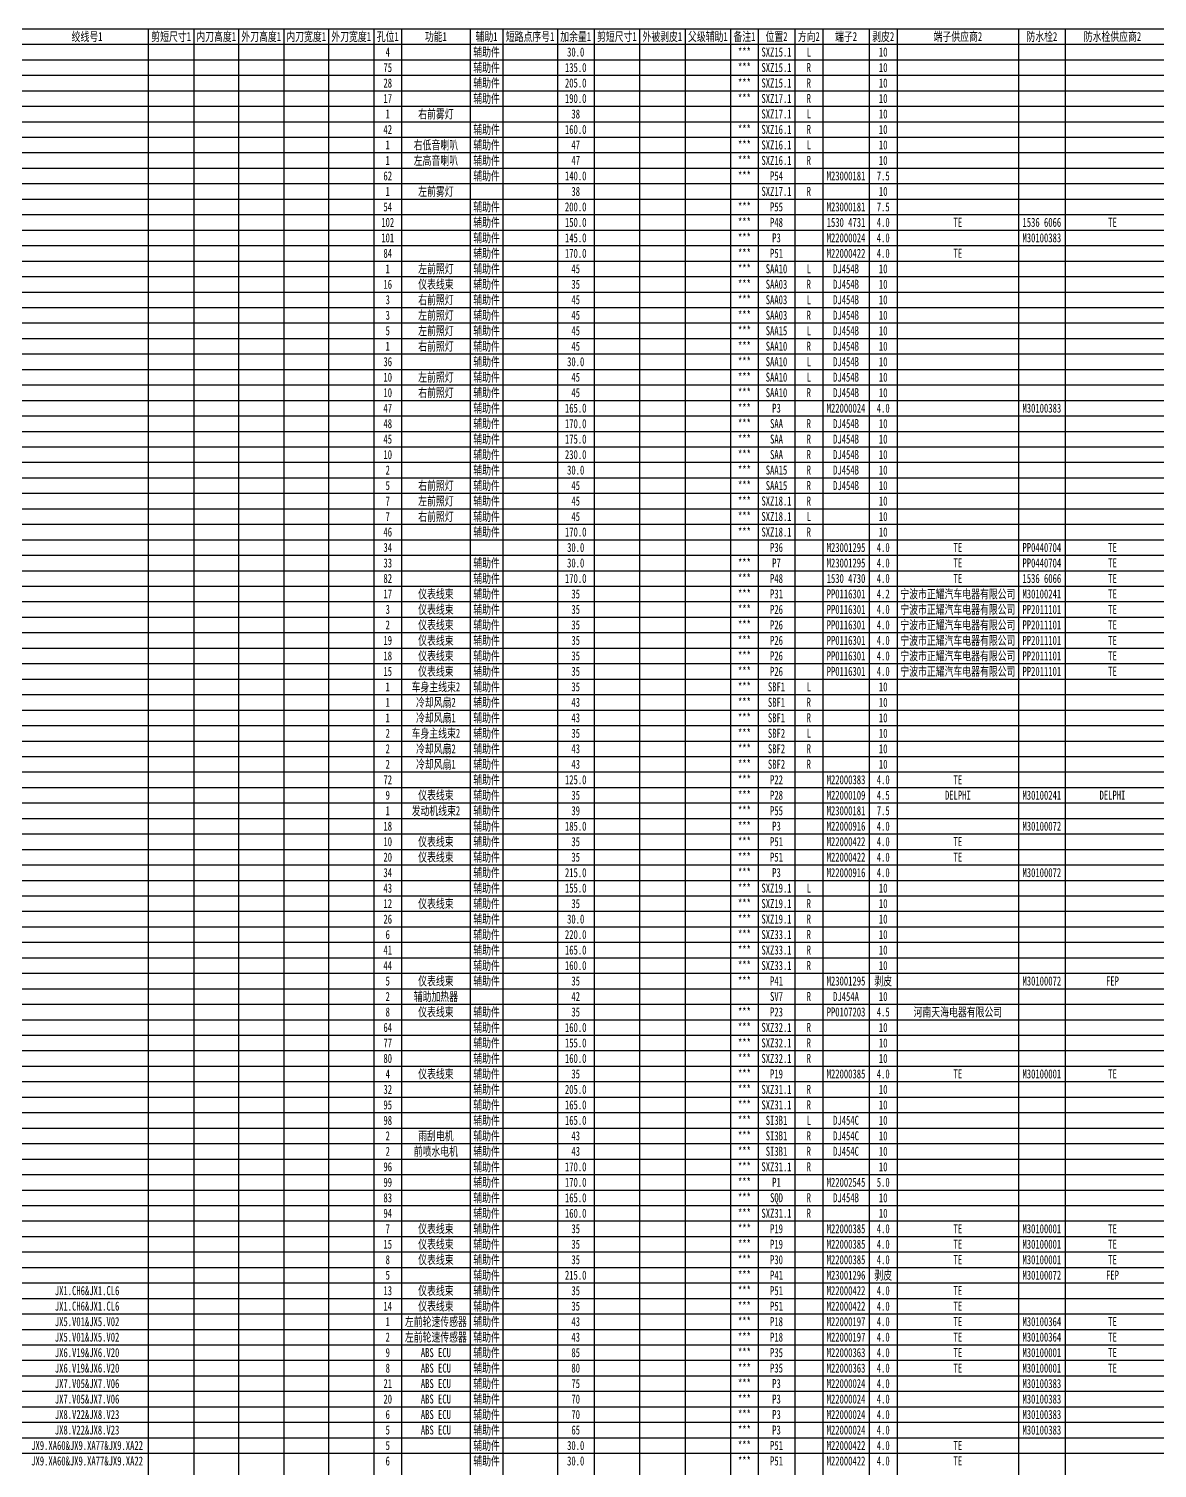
# Model space of a CAD drawing. Header units: millimetres. Extents: x -2653 to 6698, y -4403 to -42.
# Drawn here: x 5418 to 5855, y -1084 to -526 of the extents above; entities that cross this region are included whole.
import ezdxf
from ezdxf.enums import TextEntityAlignment as Align

# ---------------------------------------------------------------- set-up
doc = ezdxf.new("R2010")
doc.units = ezdxf.units.MM
doc.header["$MEASUREMENT"] = 0
doc.layers.add('文字', color=3, linetype='Continuous')
doc.layers.add('轮廓线', color=7, linetype='Continuous')
doc.styles.add('辽宁天海', font='', dxfattribs={"width": 0.7})
doc.styles.get('辽宁天海').set_extended_font_data('NSimSun')

msp = doc.modelspace()

# ---------------------------------------------------------------- linework, layer by layer
at = {"layer": '轮廓线', "color": 7, "lineweight": 25}
for p, q in [((4984.89, -526.47), (6697.73, -526.47)), ((5463.91, -526.47), (5463.91, -1654.47)), ((5481.59, -526.47), (5481.59, -1654.47)), ((5498.85, -526.47), (5498.85, -1654.47)), ((5516.48, -526.47), (5516.48, -1654.47)), ((5533.74, -526.47), (5533.74, -1654.47)), ((5551.37, -526.47), (5551.37, -1654.47)), ((5562.07, -526.47), (5562.07, -1654.47)), ((5588.71, -526.47), (5588.71, -1654.47)), ((5601.35, -526.47), (5601.35, -1654.47)), ((5622.48, -526.47), (5622.48, -1654.47)), ((5636.68, -526.47), (5636.68, -1654.47)), ((5654.36, -526.47), (5654.36, -1654.47)), ((5671.98, -526.47), (5671.98, -1654.47)), ((5689.65, -526.47), (5689.65, -1654.47)), ((5700.33, -526.47), (5700.33, -1654.47)), ((5714.52, -526.47), (5714.52, -1654.47)), ((5725.36, -526.47), (5725.36, -1654.47)), ((5743.38, -526.47), (5743.38, -1654.47)), ((5754.19, -526.47), (5754.19, -1654.47)), ((5801.26, -526.47), (5801.26, -1654.47)), ((5819.27, -526.47), (5819.27, -1654.47)), ((4984.89, -532.47), (6697.73, -532.47)), ((4984.89, -538.47), (6697.73, -538.47)), ((4984.89, -544.47), (6697.73, -544.47)), ((4984.89, -550.47), (6697.73, -550.47)), ((4984.89, -556.47), (6697.73, -556.47)), ((4984.89, -562.47), (6697.73, -562.47)), ((4984.89, -568.47), (6697.73, -568.47)), ((4984.89, -574.47), (6697.73, -574.47)), ((4984.89, -580.47), (6697.73, -580.47)), ((4984.89, -586.47), (6697.73, -586.47)), ((4984.89, -592.47), (6697.73, -592.47)), ((4984.89, -598.47), (6697.73, -598.47)), ((4984.89, -604.47), (6697.73, -604.47)), ((4984.89, -610.47), (6697.73, -610.47)), ((4984.89, -616.47), (6697.73, -616.47)), ((4984.89, -622.47), (6697.73, -622.47)), ((4984.89, -628.47), (6697.73, -628.47)), ((4984.89, -634.47), (6697.73, -634.47)), ((4984.89, -640.47), (6697.73, -640.47)), ((4984.89, -646.47), (6697.73, -646.47)), ((4984.89, -652.47), (6697.73, -652.47)), ((4984.89, -658.47), (6697.73, -658.47)), ((4984.89, -664.47), (6697.73, -664.47)), ((4984.89, -670.47), (6697.73, -670.47)), ((4984.89, -676.47), (6697.73, -676.47)), ((4984.89, -682.47), (6697.73, -682.47)), ((4984.89, -688.47), (6697.73, -688.47)), ((4984.89, -694.47), (6697.73, -694.47)), ((4984.89, -700.47), (6697.73, -700.47)), ((4984.89, -706.47), (6697.73, -706.47)), ((4984.89, -712.47), (6697.73, -712.47)), ((4984.89, -718.47), (6697.73, -718.47)), ((4984.89, -724.47), (6697.73, -724.47)), ((4984.89, -730.47), (6697.73, -730.47)), ((4984.89, -736.47), (6697.73, -736.47)), ((4984.89, -742.47), (6697.73, -742.47)), ((4984.89, -748.47), (6697.73, -748.47)), ((4984.89, -754.47), (6697.73, -754.47)), ((4984.89, -760.47), (6697.73, -760.47)), ((4984.89, -766.47), (6697.73, -766.47)), ((4984.89, -772.47), (6697.73, -772.47)), ((4984.89, -778.47), (6697.73, -778.47)), ((4984.89, -784.47), (6697.73, -784.47)), ((4984.89, -790.47), (6697.73, -790.47)), ((4984.89, -796.47), (6697.73, -796.47)), ((4984.89, -802.47), (6697.73, -802.47)), ((4984.89, -808.47), (6697.73, -808.47)), ((4984.89, -814.47), (6697.73, -814.47)), ((4984.89, -820.47), (6697.73, -820.47)), ((4984.89, -826.47), (6697.73, -826.47)), ((4984.89, -832.47), (6697.73, -832.47)), ((4984.89, -838.47), (6697.73, -838.47)), ((4984.89, -844.47), (6697.73, -844.47)), ((4984.89, -850.47), (6697.73, -850.47)), ((4984.89, -856.47), (6697.73, -856.47)), ((4984.89, -862.47), (6697.73, -862.47)), ((4984.89, -868.47), (6697.73, -868.47)), ((4984.89, -874.47), (6697.73, -874.47)), ((4984.89, -880.47), (6697.73, -880.47)), ((4984.89, -886.47), (6697.73, -886.47)), ((4984.89, -892.47), (6697.73, -892.47)), ((4984.89, -898.47), (6697.73, -898.47)), ((4984.89, -904.47), (6697.73, -904.47)), ((4984.89, -910.47), (6697.73, -910.47)), ((4984.89, -916.47), (6697.73, -916.47)), ((4984.89, -922.47), (6697.73, -922.47)), ((4984.89, -928.47), (6697.73, -928.47)), ((4984.89, -934.47), (6697.73, -934.47)), ((4984.89, -940.47), (6697.73, -940.47)), ((4984.89, -946.47), (6697.73, -946.47)), ((4984.89, -952.47), (6697.73, -952.47)), ((4984.89, -958.47), (6697.73, -958.47)), ((4984.89, -964.47), (6697.73, -964.47)), ((4984.89, -970.47), (6697.73, -970.47)), ((4984.89, -976.47), (6697.73, -976.47)), ((4984.89, -982.47), (6697.73, -982.47)), ((4984.89, -988.47), (6697.73, -988.47)), ((4984.89, -994.47), (6697.73, -994.47)), ((4984.89, -1000.47), (6697.73, -1000.47)), ((4984.89, -1006.47), (6697.73, -1006.47)), ((4984.89, -1012.47), (6697.73, -1012.47)), ((4984.89, -1018.47), (6697.73, -1018.47)), ((4984.89, -1024.47), (6697.73, -1024.47)), ((4984.89, -1030.47), (6697.73, -1030.47)), ((4984.89, -1036.47), (6697.73, -1036.47)), ((4984.89, -1042.47), (6697.73, -1042.47)), ((4984.89, -1048.47), (6697.73, -1048.47)), ((4984.89, -1054.47), (6697.73, -1054.47)), ((4984.89, -1060.47), (6697.73, -1060.47)), ((4984.89, -1066.47), (6697.73, -1066.47)), ((4984.89, -1072.47), (6697.73, -1072.47)), ((4984.89, -1078.47), (6697.73, -1078.47))]:
    msp.add_line(p, q, dxfattribs=at)

# ---------------------------------------------------------------- texts
at = {"layer": '文字', "color": 7, "lineweight": 25, "style": '辽宁天海', "width": 0.7}
for s, p in [('绞线号1', (5440.18, -529.47)), ('剪短尺寸1', (5472.75, -529.47)), ('内刀高度1', (5490.22, -529.47)), ('外刀高度1', (5507.66, -529.47)), ('内刀宽度1', (5525.11, -529.47)), ('外刀宽度1', (5542.55, -529.47)), ('孔位1', (5556.72, -529.47)), ('功能1', (5575.39, -529.47)), ('辅助1', (5595.03, -529.47)), ('短路点序号1', (5611.91, -529.47)), ('加余量1', (5629.58, -529.47)), ('剪短尺寸1', (5645.52, -529.47)), ('外被剥皮1', (5663.17, -529.47)), ('父级辅助1', (5680.81, -529.47)), ('备注1', (5694.99, -529.47)), ('位置2', (5707.42, -529.47)), ('方向2', (5719.94, -529.47)), ('端子2', (5734.37, -529.47)), ('剥皮2', (5748.79, -529.47)), ('端子供应商2', (5777.73, -529.47)), ('防水栓2', (5810.27, -529.47)), ('防水栓供应商2', (5837.65, -529.47))]:
    msp.add_text(s, height=3.5, dxfattribs=at).set_placement(p, align=Align.MIDDLE_CENTER)
at = {"layer": '文字', "lineweight": 25, "style": '辽宁天海', "width": 0.7}
for s, p in [('4', (5556.72, -535.47)), ('辅助件', (5595.03, -535.47)), ('30.0', (5629.58, -535.47)), ('***', (5694.99, -535.47)), ('SXZ15.1', (5707.42, -535.47)), ('L', (5719.94, -535.47)), ('10', (5748.79, -535.47)), ('75', (5556.72, -541.47)), ('辅助件', (5595.03, -541.47)), ('135.0', (5629.58, -541.47)), ('***', (5694.99, -541.47)), ('SXZ15.1', (5707.42, -541.47)), ('R', (5719.94, -541.47)), ('10', (5748.79, -541.47)), ('28', (5556.72, -547.47)), ('辅助件', (5595.03, -547.47)), ('205.0', (5629.58, -547.47)), ('***', (5694.99, -547.47)), ('SXZ15.1', (5707.42, -547.47)), ('R', (5719.94, -547.47)), ('10', (5748.79, -547.47)), ('17', (5556.72, -553.47)), ('辅助件', (5595.03, -553.47)), ('190.0', (5629.58, -553.47)), ('***', (5694.99, -553.47)), ('SXZ17.1', (5707.42, -553.47)), ('R', (5719.94, -553.47)), ('10', (5748.79, -553.47)), ('右前雾灯', (5575.39, -559.47)), ('38', (5629.58, -559.47)), ('SXZ17.1', (5707.42, -559.47)), ('L', (5719.94, -559.47)), ('10', (5748.79, -559.47)), ('1', (5556.72, -559.47)), ('辅助件', (5595.03, -565.47)), ('42', (5556.72, -565.47)), ('160.0', (5629.58, -565.47)), ('***', (5694.99, -565.47)), ('SXZ16.1', (5707.42, -565.47)), ('R', (5719.94, -565.47)), ('10', (5748.79, -565.47)), ('1', (5556.72, -571.47)), ('右低音喇叭', (5575.39, -571.47)), ('辅助件', (5595.03, -571.47)), ('47', (5629.58, -571.47)), ('***', (5694.99, -571.47)), ('SXZ16.1', (5707.42, -571.47)), ('L', (5719.94, -571.47)), ('10', (5748.79, -571.47)), ('1', (5556.72, -577.47)), ('左高音喇叭', (5575.39, -577.47)), ('辅助件', (5595.03, -577.47)), ('47', (5629.58, -577.47)), ('***', (5694.99, -577.47)), ('SXZ16.1', (5707.42, -577.47)), ('R', (5719.94, -577.47)), ('10', (5748.79, -577.47)), ('62', (5556.72, -583.47)), ('辅助件', (5595.03, -583.47)), ('140.0', (5629.58, -583.47)), ('***', (5694.99, -583.47)), ('P54', (5707.42, -583.47)), ('M23000181', (5734.37, -583.47)), ('7.5', (5748.79, -583.47)), ('1', (5556.72, -589.47)), ('左前雾灯', (5575.39, -589.47)), ('38', (5629.58, -589.47)), ('SXZ17.1', (5707.42, -589.47)), ('R', (5719.94, -589.47)), ('10', (5748.79, -589.47)), ('54', (5556.72, -595.47)), ('辅助件', (5595.03, -595.47)), ('200.0', (5629.58, -595.47)), ('***', (5694.99, -595.47)), ('P55', (5707.42, -595.47)), ('M23000181', (5734.37, -595.47)), ('7.5', (5748.79, -595.47)), ('102', (5556.72, -601.47)), ('辅助件', (5595.03, -601.47)), ('150.0', (5629.58, -601.47)), ('***', (5694.99, -601.47)), ('P48', (5707.42, -601.47)), ('1530 4731', (5734.37, -601.47)), ('4.0', (5748.79, -601.47)), ('TE', (5777.73, -601.47)), ('1536 6066', (5810.27, -601.47)), ('TE', (5837.65, -601.47)), ('101', (5556.72, -607.47)), ('辅助件', (5595.03, -607.47)), ('145.0', (5629.58, -607.47)), ('***', (5694.99, -607.47)), ('P3', (5707.42, -607.47)), ('M22000024', (5734.37, -607.47)), ('4.0', (5748.79, -607.47)), ('M30100383', (5810.27, -607.47)), ('84', (5556.72, -613.47)), ('辅助件', (5595.03, -613.47)), ('170.0', (5629.58, -613.47)), ('***', (5694.99, -613.47)), ('P51', (5707.42, -613.47)), ('M22000422', (5734.37, -613.47)), ('4.0', (5748.79, -613.47)), ('TE', (5777.73, -613.47)), ('1', (5556.72, -619.47)), ('左前照灯', (5575.39, -619.47)), ('辅助件', (5595.03, -619.47)), ('45', (5629.58, -619.47)), ('***', (5694.99, -619.47)), ('SAA10', (5707.42, -619.47)), ('L', (5719.94, -619.47)), ('DJ454B', (5734.37, -619.47)), ('10', (5748.79, -619.47)), ('16', (5556.72, -625.47)), ('仪表线束', (5575.39, -625.47)), ('辅助件', (5595.03, -625.47)), ('35', (5629.58, -625.47)), ('***', (5694.99, -625.47)), ('SAA03', (5707.42, -625.47)), ('R', (5719.94, -625.47)), ('DJ454B', (5734.37, -625.47)), ('10', (5748.79, -625.47)), ('3', (5556.72, -631.47)), ('右前照灯', (5575.39, -631.47)), ('辅助件', (5595.03, -631.47)), ('45', (5629.58, -631.47)), ('***', (5694.99, -631.47)), ('SAA03', (5707.42, -631.47)), ('L', (5719.94, -631.47)), ('DJ454B', (5734.37, -631.47)), ('10', (5748.79, -631.47)), ('3', (5556.72, -637.47)), ('左前照灯', (5575.39, -637.47)), ('辅助件', (5595.03, -637.47)), ('45', (5629.58, -637.47)), ('***', (5694.99, -637.47)), ('SAA03', (5707.42, -637.47)), ('R', (5719.94, -637.47)), ('DJ454B', (5734.37, -637.47)), ('10', (5748.79, -637.47)), ('左前照灯', (5575.39, -643.47)), ('辅助件', (5595.03, -643.47)), ('***', (5694.99, -643.47)), ('5', (5556.72, -643.47)), ('45', (5629.58, -643.47)), ('SAA15', (5707.42, -643.47)), ('L', (5719.94, -643.47)), ('DJ454B', (5734.37, -643.47)), ('10', (5748.79, -643.47)), ('1', (5556.72, -649.47)), ('右前照灯', (5575.39, -649.47)), ('辅助件', (5595.03, -649.47)), ('45', (5629.58, -649.47)), ('***', (5694.99, -649.47)), ('SAA10', (5707.42, -649.47)), ('R', (5719.94, -649.47)), ('DJ454B', (5734.37, -649.47)), ('10', (5748.79, -649.47)), ('36', (5556.72, -655.47)), ('辅助件', (5595.03, -655.47)), ('30.0', (5629.58, -655.47)), ('***', (5694.99, -655.47)), ('SAA10', (5707.42, -655.47)), ('L', (5719.94, -655.47)), ('DJ454B', (5734.37, -655.47)), ('10', (5748.79, -655.47)), ('10', (5556.72, -661.47)), ('左前照灯', (5575.39, -661.47)), ('辅助件', (5595.03, -661.47)), ('45', (5629.58, -661.47)), ('***', (5694.99, -661.47)), ('SAA10', (5707.42, -661.47)), ('L', (5719.94, -661.47)), ('DJ454B', (5734.37, -661.47)), ('10', (5748.79, -661.47)), ('10', (5556.72, -667.47)), ('右前照灯', (5575.39, -667.47)), ('辅助件', (5595.03, -667.47)), ('45', (5629.58, -667.47)), ('***', (5694.99, -667.47)), ('SAA10', (5707.42, -667.47)), ('R', (5719.94, -667.47)), ('DJ454B', (5734.37, -667.47)), ('10', (5748.79, -667.47)), ('47', (5556.72, -673.47)), ('辅助件', (5595.03, -673.47)), ('165.0', (5629.58, -673.47)), ('***', (5694.99, -673.47)), ('P3', (5707.42, -673.47)), ('M22000024', (5734.37, -673.47)), ('4.0', (5748.79, -673.47)), ('M30100383', (5810.27, -673.47)), ('48', (5556.72, -679.47)), ('辅助件', (5595.03, -679.47)), ('170.0', (5629.58, -679.47)), ('***', (5694.99, -679.47)), ('SAA', (5707.42, -679.47)), ('R', (5719.94, -679.47)), ('DJ454B', (5734.37, -679.47)), ('10', (5748.79, -679.47)), ('45', (5556.72, -685.47)), ('辅助件', (5595.03, -685.47)), ('175.0', (5629.58, -685.47)), ('***', (5694.99, -685.47)), ('SAA', (5707.42, -685.47)), ('R', (5719.94, -685.47)), ('DJ454B', (5734.37, -685.47)), ('10', (5748.79, -685.47)), ('10', (5556.72, -691.47)), ('辅助件', (5595.03, -691.47)), ('230.0', (5629.58, -691.47)), ('***', (5694.99, -691.47)), ('SAA', (5707.42, -691.47)), ('R', (5719.94, -691.47)), ('DJ454B', (5734.37, -691.47)), ('10', (5748.79, -691.47)), ('2', (5556.72, -697.47)), ('辅助件', (5595.03, -697.47)), ('30.0', (5629.58, -697.47)), ('***', (5694.99, -697.47)), ('SAA15', (5707.42, -697.47)), ('R', (5719.94, -697.47)), ('DJ454B', (5734.37, -697.47)), ('10', (5748.79, -697.47)), ('5', (5556.72, -703.47)), ('右前照灯', (5575.39, -703.47)), ('辅助件', (5595.03, -703.47)), ('45', (5629.58, -703.47)), ('***', (5694.99, -703.47)), ('SAA15', (5707.42, -703.47)), ('R', (5719.94, -703.47)), ('DJ454B', (5734.37, -703.47)), ('10', (5748.79, -703.47)), ('7', (5556.72, -709.47)), ('左前照灯', (5575.39, -709.47)), ('辅助件', (5595.03, -709.47)), ('45', (5629.58, -709.47)), ('***', (5694.99, -709.47)), ('SXZ18.1', (5707.42, -709.47)), ('R', (5719.94, -709.47)), ('10', (5748.79, -709.47)), ('7', (5556.72, -715.47)), ('右前照灯', (5575.39, -715.47)), ('辅助件', (5595.03, -715.47)), ('45', (5629.58, -715.47)), ('***', (5694.99, -715.47)), ('SXZ18.1', (5707.42, -715.47)), ('L', (5719.94, -715.47)), ('10', (5748.79, -715.47)), ('辅助件', (5595.03, -721.47)), ('***', (5694.99, -721.47)), ('46', (5556.72, -721.47)), ('170.0', (5629.58, -721.47)), ('SXZ18.1', (5707.42, -721.47)), ('R', (5719.94, -721.47)), ('10', (5748.79, -721.47)), ('34', (5556.72, -727.47)), ('30.0', (5629.58, -727.47)), ('P36', (5707.42, -727.47)), ('M23001295', (5734.37, -727.47)), ('4.0', (5748.79, -727.47)), ('TE', (5777.73, -727.47)), ('PP0440704', (5810.27, -727.47)), ('TE', (5837.65, -727.47)), ('33', (5556.72, -733.47)), ('辅助件', (5595.03, -733.47)), ('30.0', (5629.58, -733.47)), ('***', (5694.99, -733.47)), ('P7', (5707.42, -733.47)), ('M23001295', (5734.37, -733.47)), ('4.0', (5748.79, -733.47)), ('TE', (5777.73, -733.47)), ('PP0440704', (5810.27, -733.47)), ('TE', (5837.65, -733.47)), ('82', (5556.72, -739.47)), ('辅助件', (5595.03, -739.47)), ('170.0', (5629.58, -739.47)), ('***', (5694.99, -739.47)), ('P48', (5707.42, -739.47)), ('1530 4730', (5734.37, -739.47)), ('4.0', (5748.79, -739.47)), ('TE', (5777.73, -739.47)), ('1536 6066', (5810.27, -739.47)), ('TE', (5837.65, -739.47)), ('17', (5556.72, -745.47)), ('仪表线束', (5575.39, -745.47)), ('辅助件', (5595.03, -745.47)), ('35', (5629.58, -745.47)), ('***', (5694.99, -745.47)), ('P31', (5707.42, -745.47)), ('PP0116301', (5734.37, -745.47)), ('4.2', (5748.79, -745.47)), ('宁波市正耀汽车电器有限公司', (5777.73, -745.47)), ('M30100241', (5810.27, -745.47)), ('TE', (5837.65, -745.47)), ('3', (5556.72, -751.47)), ('仪表线束', (5575.39, -751.47)), ('辅助件', (5595.03, -751.47)), ('35', (5629.58, -751.47)), ('***', (5694.99, -751.47)), ('P26', (5707.42, -751.47)), ('PP0116301', (5734.37, -751.47)), ('4.0', (5748.79, -751.47)), ('宁波市正耀汽车电器有限公司', (5777.73, -751.47)), ('PP2011101', (5810.27, -751.47)), ('TE', (5837.65, -751.47)), ('2', (5556.72, -757.47)), ('仪表线束', (5575.39, -757.47)), ('辅助件', (5595.03, -757.47)), ('35', (5629.58, -757.47)), ('***', (5694.99, -757.47)), ('P26', (5707.42, -757.47)), ('PP0116301', (5734.37, -757.47)), ('4.0', (5748.79, -757.47)), ('宁波市正耀汽车电器有限公司', (5777.73, -757.47)), ('PP2011101', (5810.27, -757.47)), ('TE', (5837.65, -757.47)), ('19', (5556.72, -763.47)), ('仪表线束', (5575.39, -763.47)), ('辅助件', (5595.03, -763.47)), ('35', (5629.58, -763.47)), ('***', (5694.99, -763.47)), ('P26', (5707.42, -763.47)), ('PP0116301', (5734.37, -763.47)), ('4.0', (5748.79, -763.47)), ('宁波市正耀汽车电器有限公司', (5777.73, -763.47)), ('PP2011101', (5810.27, -763.47)), ('TE', (5837.65, -763.47)), ('18', (5556.72, -769.47)), ('仪表线束', (5575.39, -769.47)), ('辅助件', (5595.03, -769.47)), ('35', (5629.58, -769.47)), ('***', (5694.99, -769.47)), ('P26', (5707.42, -769.47)), ('PP0116301', (5734.37, -769.47)), ('4.0', (5748.79, -769.47)), ('宁波市正耀汽车电器有限公司', (5777.73, -769.47)), ('PP2011101', (5810.27, -769.47)), ('TE', (5837.65, -769.47)), ('15', (5556.72, -775.47)), ('仪表线束', (5575.39, -775.47)), ('辅助件', (5595.03, -775.47)), ('35', (5629.58, -775.47)), ('***', (5694.99, -775.47)), ('P26', (5707.42, -775.47)), ('PP0116301', (5734.37, -775.47)), ('4.0', (5748.79, -775.47)), ('宁波市正耀汽车电器有限公司', (5777.73, -775.47)), ('PP2011101', (5810.27, -775.47)), ('TE', (5837.65, -775.47)), ('1', (5556.72, -781.47)), ('车身主线束2', (5575.39, -781.47)), ('辅助件', (5595.03, -781.47)), ('35', (5629.58, -781.47)), ('***', (5694.99, -781.47)), ('SBF1', (5707.42, -781.47)), ('L', (5719.94, -781.47)), ('10', (5748.79, -781.47)), ('1', (5556.72, -787.47)), ('冷却风扇2', (5575.39, -787.47)), ('辅助件', (5595.03, -787.47)), ('43', (5629.58, -787.47)), ('***', (5694.99, -787.47)), ('SBF1', (5707.42, -787.47)), ('R', (5719.94, -787.47)), ('10', (5748.79, -787.47)), ('1', (5556.72, -793.47)), ('冷却风扇1', (5575.39, -793.47)), ('辅助件', (5595.03, -793.47)), ('43', (5629.58, -793.47)), ('***', (5694.99, -793.47)), ('SBF1', (5707.42, -793.47)), ('R', (5719.94, -793.47)), ('10', (5748.79, -793.47)), ('车身主线束2', (5575.39, -799.47)), ('辅助件', (5595.03, -799.47)), ('***', (5694.99, -799.47)), ('SBF2', (5707.42, -799.47)), ('2', (5556.72, -799.47)), ('冷却风扇2', (5575.39, -805.47)), ('辅助件', (5595.03, -805.47)), ('35', (5629.58, -799.47)), ('L', (5719.94, -799.47)), ('10', (5748.79, -799.47)), ('2', (5556.72, -805.47)), ('43', (5629.58, -805.47)), ('***', (5694.99, -805.47)), ('SBF2', (5707.42, -805.47)), ('R', (5719.94, -805.47)), ('10', (5748.79, -805.47)), ('2', (5556.72, -811.47)), ('冷却风扇1', (5575.39, -811.47)), ('辅助件', (5595.03, -811.47)), ('43', (5629.58, -811.47)), ('***', (5694.99, -811.47)), ('SBF2', (5707.42, -811.47)), ('R', (5719.94, -811.47)), ('10', (5748.79, -811.47)), ('72', (5556.72, -817.47)), ('辅助件', (5595.03, -817.47)), ('125.0', (5629.58, -817.47)), ('***', (5694.99, -817.47)), ('P22', (5707.42, -817.47)), ('M22000383', (5734.37, -817.47)), ('4.0', (5748.79, -817.47)), ('TE', (5777.73, -817.47)), ('9', (5556.72, -823.47)), ('仪表线束', (5575.39, -823.47)), ('辅助件', (5595.03, -823.47)), ('35', (5629.58, -823.47)), ('***', (5694.99, -823.47)), ('P28', (5707.42, -823.47)), ('M22000109', (5734.37, -823.47)), ('4.5', (5748.79, -823.47)), ('DELPHI', (5777.73, -823.47)), ('M30100241', (5810.27, -823.47)), ('DELPHI', (5837.65, -823.47)), ('1', (5556.72, -829.47)), ('发动机线束2', (5575.39, -829.47)), ('辅助件', (5595.03, -829.47)), ('39', (5629.58, -829.47)), ('***', (5694.99, -829.47)), ('P55', (5707.42, -829.47)), ('M23000181', (5734.37, -829.47)), ('7.5', (5748.79, -829.47)), ('18', (5556.72, -835.47)), ('辅助件', (5595.03, -835.47)), ('185.0', (5629.58, -835.47)), ('***', (5694.99, -835.47)), ('P3', (5707.42, -835.47)), ('M22000916', (5734.37, -835.47)), ('4.0', (5748.79, -835.47)), ('M30100072', (5810.27, -835.47)), ('10', (5556.72, -841.47)), ('仪表线束', (5575.39, -841.47)), ('辅助件', (5595.03, -841.47)), ('35', (5629.58, -841.47)), ('***', (5694.99, -841.47)), ('P51', (5707.42, -841.47)), ('M22000422', (5734.37, -841.47)), ('4.0', (5748.79, -841.47)), ('TE', (5777.73, -841.47)), ('20', (5556.72, -847.47)), ('仪表线束', (5575.39, -847.47)), ('辅助件', (5595.03, -847.47)), ('35', (5629.58, -847.47)), ('***', (5694.99, -847.47)), ('P51', (5707.42, -847.47)), ('M22000422', (5734.37, -847.47)), ('4.0', (5748.79, -847.47)), ('TE', (5777.73, -847.47)), ('34', (5556.72, -853.47)), ('辅助件', (5595.03, -853.47)), ('215.0', (5629.58, -853.47)), ('***', (5694.99, -853.47)), ('P3', (5707.42, -853.47)), ('M22000916', (5734.37, -853.47)), ('4.0', (5748.79, -853.47)), ('M30100072', (5810.27, -853.47)), ('43', (5556.72, -859.47)), ('辅助件', (5595.03, -859.47)), ('155.0', (5629.58, -859.47)), ('***', (5694.99, -859.47)), ('SXZ19.1', (5707.42, -859.47)), ('L', (5719.94, -859.47)), ('10', (5748.79, -859.47)), ('12', (5556.72, -865.47)), ('仪表线束', (5575.39, -865.47)), ('辅助件', (5595.03, -865.47)), ('35', (5629.58, -865.47)), ('***', (5694.99, -865.47)), ('SXZ19.1', (5707.42, -865.47)), ('R', (5719.94, -865.47)), ('10', (5748.79, -865.47)), ('26', (5556.72, -871.47)), ('辅助件', (5595.03, -871.47)), ('30.0', (5629.58, -871.47)), ('***', (5694.99, -871.47)), ('SXZ19.1', (5707.42, -871.47)), ('R', (5719.94, -871.47)), ('10', (5748.79, -871.47)), ('6', (5556.72, -877.47)), ('辅助件', (5595.03, -877.47)), ('220.0', (5629.58, -877.47)), ('***', (5694.99, -877.47)), ('SXZ33.1', (5707.42, -877.47)), ('R', (5719.94, -877.47)), ('10', (5748.79, -877.47)), ('辅助件', (5595.03, -883.47)), ('41', (5556.72, -883.47)), ('165.0', (5629.58, -883.47)), ('***', (5694.99, -883.47)), ('SXZ33.1', (5707.42, -883.47)), ('R', (5719.94, -883.47)), ('10', (5748.79, -883.47)), ('44', (5556.72, -889.47)), ('辅助件', (5595.03, -889.47)), ('160.0', (5629.58, -889.47)), ('***', (5694.99, -889.47)), ('SXZ33.1', (5707.42, -889.47)), ('R', (5719.94, -889.47)), ('10', (5748.79, -889.47)), ('5', (5556.72, -895.47)), ('仪表线束', (5575.39, -895.47)), ('辅助件', (5595.03, -895.47)), ('35', (5629.58, -895.47)), ('***', (5694.99, -895.47)), ('P41', (5707.42, -895.47)), ('M23001295', (5734.37, -895.47)), ('剥皮', (5748.79, -895.47)), ('M30100072', (5810.27, -895.47)), ('FEP', (5837.65, -895.47)), ('2', (5556.72, -901.47)), ('辅助加热器', (5575.39, -901.47)), ('42', (5629.58, -901.47)), ('SV7', (5707.42, -901.47)), ('R', (5719.94, -901.47)), ('DJ454A', (5734.37, -901.47)), ('10', (5748.79, -901.47)), ('8', (5556.72, -907.47)), ('仪表线束', (5575.39, -907.47)), ('辅助件', (5595.03, -907.47)), ('35', (5629.58, -907.47)), ('***', (5694.99, -907.47)), ('P23', (5707.42, -907.47)), ('PP0107203', (5734.37, -907.47)), ('4.5', (5748.79, -907.47)), ('河南天海电器有限公司', (5777.73, -907.47)), ('64', (5556.72, -913.47)), ('辅助件', (5595.03, -913.47)), ('160.0', (5629.58, -913.47)), ('***', (5694.99, -913.47)), ('SXZ32.1', (5707.42, -913.47)), ('R', (5719.94, -913.47)), ('10', (5748.79, -913.47)), ('77', (5556.72, -919.47)), ('辅助件', (5595.03, -919.47)), ('155.0', (5629.58, -919.47)), ('***', (5694.99, -919.47)), ('SXZ32.1', (5707.42, -919.47)), ('R', (5719.94, -919.47)), ('10', (5748.79, -919.47)), ('80', (5556.72, -925.47)), ('辅助件', (5595.03, -925.47)), ('160.0', (5629.58, -925.47)), ('***', (5694.99, -925.47)), ('SXZ32.1', (5707.42, -925.47)), ('R', (5719.94, -925.47)), ('10', (5748.79, -925.47)), ('4', (5556.72, -931.47)), ('仪表线束', (5575.39, -931.47)), ('辅助件', (5595.03, -931.47)), ('35', (5629.58, -931.47)), ('***', (5694.99, -931.47)), ('P19', (5707.42, -931.47)), ('M22000385', (5734.37, -931.47)), ('4.0', (5748.79, -931.47)), ('TE', (5777.73, -931.47)), ('M30100001', (5810.27, -931.47)), ('TE', (5837.65, -931.47)), ('32', (5556.72, -937.47)), ('辅助件', (5595.03, -937.47)), ('205.0', (5629.58, -937.47)), ('***', (5694.99, -937.47)), ('SXZ31.1', (5707.42, -937.47)), ('R', (5719.94, -937.47)), ('10', (5748.79, -937.47)), ('95', (5556.72, -943.47)), ('辅助件', (5595.03, -943.47)), ('165.0', (5629.58, -943.47)), ('***', (5694.99, -943.47)), ('SXZ31.1', (5707.42, -943.47)), ('R', (5719.94, -943.47)), ('10', (5748.79, -943.47)), ('98', (5556.72, -949.47)), ('辅助件', (5595.03, -949.47)), ('165.0', (5629.58, -949.47)), ('***', (5694.99, -949.47)), ('SI3B1', (5707.42, -949.47)), ('L', (5719.94, -949.47)), ('DJ454C', (5734.37, -949.47)), ('10', (5748.79, -949.47)), ('2', (5556.72, -955.47)), ('雨刮电机', (5575.39, -955.47)), ('辅助件', (5595.03, -955.47)), ('43', (5629.58, -955.47)), ('***', (5694.99, -955.47)), ('SI3B1', (5707.42, -955.47)), ('R', (5719.94, -955.47)), ('DJ454C', (5734.37, -955.47)), ('10', (5748.79, -955.47)), ('前喷水电机', (5575.39, -961.47)), ('辅助件', (5595.03, -961.47)), ('***', (5694.99, -961.47)), ('2', (5556.72, -961.47)), ('43', (5629.58, -961.47)), ('SI3B1', (5707.42, -961.47)), ('R', (5719.94, -961.47)), ('DJ454C', (5734.37, -961.47)), ('10', (5748.79, -961.47)), ('96', (5556.72, -967.47)), ('辅助件', (5595.03, -967.47)), ('170.0', (5629.58, -967.47)), ('***', (5694.99, -967.47)), ('SXZ31.1', (5707.42, -967.47)), ('R', (5719.94, -967.47)), ('10', (5748.79, -967.47)), ('99', (5556.72, -973.47)), ('辅助件', (5595.03, -973.47)), ('170.0', (5629.58, -973.47)), ('***', (5694.99, -973.47)), ('P1', (5707.42, -973.47)), ('M22002545', (5734.37, -973.47)), ('5.0', (5748.79, -973.47)), ('83', (5556.72, -979.47)), ('辅助件', (5595.03, -979.47)), ('165.0', (5629.58, -979.47)), ('***', (5694.99, -979.47)), ('SQD', (5707.42, -979.47)), ('R', (5719.94, -979.47)), ('DJ454B', (5734.37, -979.47)), ('10', (5748.79, -979.47)), ('94', (5556.72, -985.47)), ('辅助件', (5595.03, -985.47)), ('160.0', (5629.58, -985.47)), ('***', (5694.99, -985.47)), ('SXZ31.1', (5707.42, -985.47)), ('R', (5719.94, -985.47)), ('10', (5748.79, -985.47)), ('7', (5556.72, -991.47)), ('仪表线束', (5575.39, -991.47)), ('辅助件', (5595.03, -991.47)), ('35', (5629.58, -991.47)), ('***', (5694.99, -991.47)), ('P19', (5707.42, -991.47)), ('M22000385', (5734.37, -991.47)), ('4.0', (5748.79, -991.47)), ('TE', (5777.73, -991.47)), ('M30100001', (5810.27, -991.47)), ('TE', (5837.65, -991.47)), ('15', (5556.72, -997.47)), ('仪表线束', (5575.39, -997.47)), ('辅助件', (5595.03, -997.47)), ('35', (5629.58, -997.47)), ('***', (5694.99, -997.47)), ('P19', (5707.42, -997.47)), ('M22000385', (5734.37, -997.47)), ('4.0', (5748.79, -997.47)), ('TE', (5777.73, -997.47)), ('M30100001', (5810.27, -997.47)), ('TE', (5837.65, -997.47)), ('8', (5556.72, -1003.47)), ('仪表线束', (5575.39, -1003.47)), ('辅助件', (5595.03, -1003.47)), ('35', (5629.58, -1003.47)), ('***', (5694.99, -1003.47)), ('P30', (5707.42, -1003.47)), ('M22000385', (5734.37, -1003.47)), ('4.0', (5748.79, -1003.47)), ('TE', (5777.73, -1003.47)), ('M30100001', (5810.27, -1003.47)), ('TE', (5837.65, -1003.47)), ('5', (5556.72, -1009.47)), ('辅助件', (5595.03, -1009.47)), ('215.0', (5629.58, -1009.47)), ('***', (5694.99, -1009.47)), ('P41', (5707.42, -1009.47)), ('M23001296', (5734.37, -1009.47)), ('剥皮', (5748.79, -1009.47)), ('M30100072', (5810.27, -1009.47)), ('FEP', (5837.65, -1009.47)), ('JX1.CH6&JX1.CL6', (5440.18, -1015.47)), ('13', (5556.72, -1015.47)), ('仪表线束', (5575.39, -1015.47)), ('辅助件', (5595.03, -1015.47)), ('35', (5629.58, -1015.47)), ('***', (5694.99, -1015.47)), ('P51', (5707.42, -1015.47)), ('M22000422', (5734.37, -1015.47)), ('4.0', (5748.79, -1015.47)), ('TE', (5777.73, -1015.47)), ('JX1.CH6&JX1.CL6', (5440.18, -1021.47)), ('14', (5556.72, -1021.47)), ('仪表线束', (5575.39, -1021.47)), ('辅助件', (5595.03, -1021.47)), ('35', (5629.58, -1021.47)), ('***', (5694.99, -1021.47)), ('P51', (5707.42, -1021.47)), ('M22000422', (5734.37, -1021.47)), ('4.0', (5748.79, -1021.47)), ('TE', (5777.73, -1021.47)), ('JX5.V01&JX5.V02', (5440.18, -1027.47)), ('1', (5556.72, -1027.47)), ('左前轮速传感器', (5575.39, -1027.47)), ('辅助件', (5595.03, -1027.47)), ('43', (5629.58, -1027.47)), ('***', (5694.99, -1027.47)), ('P18', (5707.42, -1027.47)), ('M22000197', (5734.37, -1027.47)), ('4.0', (5748.79, -1027.47)), ('TE', (5777.73, -1027.47)), ('M30100364', (5810.27, -1027.47)), ('TE', (5837.65, -1027.47)), ('JX5.V01&JX5.V02', (5440.18, -1033.47)), ('2', (5556.72, -1033.47)), ('左前轮速传感器', (5575.39, -1033.47)), ('辅助件', (5595.03, -1033.47)), ('43', (5629.58, -1033.47)), ('***', (5694.99, -1033.47)), ('P18', (5707.42, -1033.47)), ('M22000197', (5734.37, -1033.47)), ('4.0', (5748.79, -1033.47)), ('TE', (5777.73, -1033.47)), ('M30100364', (5810.27, -1033.47)), ('TE', (5837.65, -1033.47)), ('辅助件', (5595.03, -1039.47)), ('***', (5694.99, -1039.47)), ('JX6.V19&JX6.V20', (5440.18, -1039.47)), ('9', (5556.72, -1039.47)), ('ABS ECU', (5575.39, -1039.47)), ('85', (5629.58, -1039.47)), ('P35', (5707.42, -1039.47)), ('M22000363', (5734.37, -1039.47)), ('4.0', (5748.79, -1039.47)), ('TE', (5777.73, -1039.47)), ('M30100001', (5810.27, -1039.47)), ('TE', (5837.65, -1039.47)), ('JX6.V19&JX6.V20', (5440.18, -1045.47)), ('8', (5556.72, -1045.47)), ('ABS ECU', (5575.39, -1045.47)), ('辅助件', (5595.03, -1045.47)), ('80', (5629.58, -1045.47)), ('***', (5694.99, -1045.47)), ('P35', (5707.42, -1045.47)), ('M22000363', (5734.37, -1045.47)), ('4.0', (5748.79, -1045.47)), ('TE', (5777.73, -1045.47)), ('M30100001', (5810.27, -1045.47)), ('TE', (5837.65, -1045.47)), ('JX7.V05&JX7.V06', (5440.18, -1051.47)), ('21', (5556.72, -1051.47)), ('ABS ECU', (5575.39, -1051.47)), ('辅助件', (5595.03, -1051.47)), ('75', (5629.58, -1051.47)), ('***', (5694.99, -1051.47)), ('P3', (5707.42, -1051.47)), ('M22000024', (5734.37, -1051.47)), ('4.0', (5748.79, -1051.47)), ('M30100383', (5810.27, -1051.47)), ('JX7.V05&JX7.V06', (5440.18, -1057.47)), ('20', (5556.72, -1057.47)), ('ABS ECU', (5575.39, -1057.47)), ('辅助件', (5595.03, -1057.47)), ('70', (5629.58, -1057.47)), ('***', (5694.99, -1057.47)), ('P3', (5707.42, -1057.47)), ('M22000024', (5734.37, -1057.47)), ('4.0', (5748.79, -1057.47)), ('M30100383', (5810.27, -1057.47)), ('JX8.V22&JX8.V23', (5440.18, -1063.47)), ('6', (5556.72, -1063.47)), ('ABS ECU', (5575.39, -1063.47)), ('辅助件', (5595.03, -1063.47)), ('70', (5629.58, -1063.47)), ('***', (5694.99, -1063.47)), ('P3', (5707.42, -1063.47)), ('M22000024', (5734.37, -1063.47)), ('4.0', (5748.79, -1063.47)), ('M30100383', (5810.27, -1063.47)), ('JX8.V22&JX8.V23', (5440.18, -1069.47)), ('5', (5556.72, -1069.47)), ('ABS ECU', (5575.39, -1069.47)), ('辅助件', (5595.03, -1069.47)), ('65', (5629.58, -1069.47)), ('***', (5694.99, -1069.47)), ('P3', (5707.42, -1069.47)), ('M22000024', (5734.37, -1069.47)), ('4.0', (5748.79, -1069.47)), ('M30100383', (5810.27, -1069.47)), ('JX9.XA60&JX9.XA77&JX9.XA22', (5440.18, -1075.47)), ('5', (5556.72, -1075.47)), ('辅助件', (5595.03, -1075.47)), ('30.0', (5629.58, -1075.47)), ('***', (5694.99, -1075.47)), ('P51', (5707.42, -1075.47)), ('M22000422', (5734.37, -1075.47)), ('4.0', (5748.79, -1075.47)), ('TE', (5777.73, -1075.47)), ('JX9.XA60&JX9.XA77&JX9.XA22', (5440.18, -1081.47)), ('6', (5556.72, -1081.47)), ('辅助件', (5595.03, -1081.47)), ('30.0', (5629.58, -1081.47)), ('***', (5694.99, -1081.47)), ('P51', (5707.42, -1081.47)), ('M22000422', (5734.37, -1081.47)), ('4.0', (5748.79, -1081.47)), ('TE', (5777.73, -1081.47))]:
    msp.add_text(s, height=3.5, dxfattribs=at).set_placement(p, align=Align.MIDDLE_CENTER)

doc.saveas('drawing.dxf')
